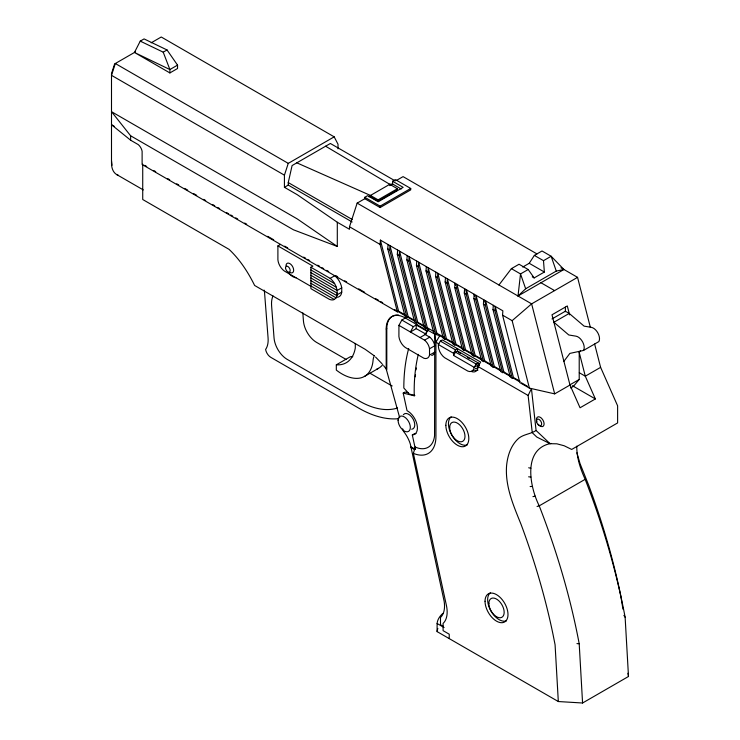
<?xml version="1.0" encoding="UTF-8"?>
<svg xmlns="http://www.w3.org/2000/svg" width="740" height="740" viewBox="0 0 740 740"><rect width="100%" height="100%" fill="white"/><g stroke="black" fill="none" stroke-linecap="round" stroke-linejoin="round"><path stroke-width="1.11" d="M427.822 330.974L405.317 317.978L401.848 320.032L398.934 325.369L398.906 336.506A10.249 5.911 60 0 0 405.206 347.43L424.029 358.299A10.462 6.04 60 0 0 429.524 355.126L434.722 352.12A10.462 6.04 60 0 1 431.707 355.459M405.298 315.046L398.601 311.179L397.38 311.892L380.092 244.431L380.397 240.112L502.867 310.818L502.562 315.138L519.85 382.599L529.415 388.121L554.676 393.865L569.985 385.031L551.994 314.796L567.303 305.953L569.587 314.87M414.872 320.577L408.175 316.711L406.945 317.414L405.03 316.313L387.751 248.844L388.047 244.533M406.945 317.414L389.666 249.954L389.962 245.634L408.175 316.711M424.436 326.1L417.739 322.233L416.518 322.936L414.604 321.835L397.315 254.375L397.621 250.055M416.518 322.936L399.23 255.476L399.535 251.165L417.739 322.233M434.01 331.622L427.304 327.755L426.083 328.458L424.168 327.358L406.889 259.897L407.185 255.578M426.083 328.458L408.804 260.998L409.1 256.688L427.304 327.755M443.575 337.144L436.878 333.278L435.647 333.99L433.742 332.88L416.454 265.42L416.759 261.109M435.647 333.99L418.368 266.52L418.664 262.21L436.878 333.278M453.139 342.666L446.442 338.8L445.221 339.512L443.306 338.402L426.018 270.942L426.323 266.631M445.221 339.512L427.933 272.052L428.238 267.732L446.442 338.8M461.751 347.643L456.016 344.331L454.786 345.034L452.871 343.934L435.592 276.464L435.888 272.154M454.786 345.034L437.507 277.574L437.803 273.254L456.016 344.331M472.277 353.72L465.58 349.854L464.359 350.557L462.445 349.456L445.156 281.996L445.462 277.676M464.359 350.557L447.071 283.096L447.376 278.786L465.58 349.854M481.842 359.242L475.145 355.376L473.924 356.079L472.009 354.978L454.73 287.518L455.026 283.198L455.6 285.418M473.924 356.079L456.636 288.618L456.941 284.308L475.145 355.376M491.416 364.764L484.719 360.898L483.488 361.61L481.574 360.5L464.295 293.04L464.591 288.729L465.164 290.95M483.488 361.61L466.209 294.141L466.505 289.83L484.719 360.898M500.98 370.287L494.283 366.42L493.062 367.132L491.147 366.022L473.859 298.562L474.164 294.252L474.729 296.472M493.062 367.132L475.774 299.672L476.079 295.353L494.283 366.42M510.554 375.818L503.848 371.952L502.627 372.655L500.712 371.554L483.433 304.085L483.729 299.774L484.302 301.994M502.627 372.655L485.348 305.195L485.644 300.875L503.848 371.952M520.118 381.341L513.421 377.474L512.191 378.177L510.286 377.076L492.997 309.607L493.303 305.296M512.191 378.177L494.912 310.717L495.208 306.406L513.421 377.474M534.354 255.402L542.013 250.98L551.143 256.253L563.936 269.489L518.009 296L520.525 273.93L528.184 269.517L534.16 277.925L544.363 272.033L543.493 260.674L534.354 255.402L529.22 263.292L522.727 267.038M442.807 613.442A35.492 20.489 0 0 0 437.109 623.487L437.109 631.618L558.321 701.538L582.574 703L579.198 643.726A533.133 307.803 60 0 0 539.229 505.846C529.766 487.087 522.292 448.856 551.087 443.408M336.968 295.686L337.144 290.478L336.275 287.139A12.488 7.215 60 0 0 334.721 283.818L334.073 282.772A12.488 7.215 60 0 0 330.17 278.388L310.92 267.279L310.92 288.665L329.328 299.293A12.774 7.372 60 0 0 333.832 299.691L335.812 298.285L336.968 295.686L310.92 280.645M352.157 221.982L288.258 185.093L288.258 182.567L292.087 165.566L330.364 143.477L395.253 180.939M408.702 348.54L407.953 351.334A197.71 114.154 60 0 0 403.827 386.419L403.827 388.01L409.34 394.087L414.863 395.447L414.252 395.798L403.207 393.079L407.037 410.691A13.866 8.011 60 0 1 417.036 424.64A13.866 8.011 60 0 1 412.31 434.972L415.353 448.949M449.236 638.565L449.236 634.208L443.094 630.656L443.094 623.404A27.537 15.901 60 0 0 446.405 605.376L413.382 453.361L415.242 447.117L418.082 448.107A31.45 18.158 60 0 0 434.556 435.832L434.722 334.156L427.452 329.966L425.232 334.545L429.746 337.153A8.621 4.976 60 0 1 434.722 345.774L429.524 348.781L429.524 355.126M401.228 188.978L392.589 183.992L392.589 181.254L395.419 179.626L410.728 188.46L410.728 189.875L380.11 207.552L364.802 198.718L357.152 203.13L349.493 226.764L349.493 229.289L337.301 222.25L297.304 194.731L284.428 187.303L284.428 175.177L288.258 163.364L334.184 136.845L338.014 144.235L338.014 148.851M550.079 443.695L536.805 437.053L532.254 432.697L528.129 395.465L531.44 388.583L536.084 430.486L550.079 443.695L556.869 443.815L564.158 445.757L571.687 449.448L617.613 422.929L617.613 405.825L600.612 367.355L594.627 344.017M426.296 333.167L427.211 331.326L416.232 324.989L416.232 328.643L425.842 334.082M428.284 330.049L428.682 329.254L416.685 322.325M134.458 52.466L140.249 41.126L144.078 38.915L167.037 49.959L177.544 65.129L177.544 68.506L169.895 72.927L134.458 52.466L169.895 69.551L177.544 65.129M443.251 626.327L440.494 624.736L440.494 617.484A27.778 16.04 60 0 0 444.167 601.435L410.284 443.917A23.19 13.385 60 0 0 403.411 431.207L402.671 428.839M416.842 324.629L413.327 326.664L410.413 332.001L416.232 328.643M477.42 363.192L479.418 364.339L474.21 367.345A10.693 6.17 60 0 1 467.846 371.101L444.509 357.624A10.212 5.902 60 0 1 438.385 346.662L438.385 344.544L440.374 341.094L442.363 339.947L480.639 362.064L478.04 366.55A11.285 6.512 60 0 1 471.232 371.452M478.188 362.924L476.199 364.071L474.21 367.345L453.537 355.413L453.537 353.285L455.526 349.844L457.514 348.688L457.514 350.991L478.188 362.924L478.188 365.042M481.62 359.816L439.764 335.655L435.934 342.241L435.934 436.572A36.852 21.275 60 0 1 413.382 453.361M453.537 355.413L455.526 352.138L457.514 350.991M563.908 361.296L569.865 353.406L583.527 350.446L598.836 341.603A8.686 5.014 60 0 0 598.003 333.204A8.686 5.014 60 0 0 591.316 327.339L584.101 326.137L569.217 313.427L565.388 311.216L551.994 318.949M580.539 350.704L579.216 352.462L579.216 379.454L573.472 386.308L570.605 387.964M498.945 284.993L511.396 268.657L519.045 264.236L528.184 269.517M369.057 196.923L370.472 195.443L389.758 184.306L392.589 183.992L389.758 185.629L389.758 184.306L325.609 146.215M518.009 296L525.659 288.757L556.277 271.081L563.936 269.489M529.415 388.121L512.135 320.661L531.625 303.863L577.552 277.352L590.363 327.348M135.383 51.93L114.635 63.908L111.5 73.602L111.5 163.031A25.243 14.578 -60 0 0 118.474 175.343M151.191 42.809L161.246 37L334.184 136.845M140.249 41.126L163.216 52.17L167.037 49.959M284.428 187.303L288.258 185.093M310.939 286.38L284.419 271.071A10.277 5.929 60 0 1 277.898 259.777L277.898 245.911L280.506 244.413M364.802 198.718L364.802 197.303L367.632 195.665L378.196 201.761L403.152 187.359L392.589 181.254M396.381 180.486L403.078 176.62L536.962 253.913M370.472 195.443L378.121 199.865L397.408 188.728L397.408 190.041L378.121 201.178L370.472 196.766L370.472 195.443L296.832 162.828M364.802 197.303L380.11 206.136L410.728 188.46M310.92 267.279L312.909 266.123L277.898 245.911M330.17 278.388L334.757 275.733A12.488 7.215 60 0 1 341.741 287.832L341.741 292.124A12.774 7.372 60 0 1 336.756 297.295M341.741 287.832L337.144 290.478L310.92 275.298M337.144 294.779L341.741 292.124M399.73 417.869L386.188 368.927L386.188 329.022L386.798 328.671A27.066 15.623 60 0 1 398.61 315.074M374.496 355.552A17.631 10.184 60 0 0 373.089 360.204A41.967 24.235 60 0 1 358.891 378.242A46.259 26.705 60 0 1 336.321 370.102L336.321 364.82L350.409 356.689A46.01 26.566 60 0 0 352.795 356.717M543.493 260.674L551.143 256.253L556.277 271.081M427.452 329.966L428.682 329.254M426.601 331.677L427.211 331.326M420.024 337.542L425.842 334.184M398.934 325.369L424.538 340.16L429.746 337.153M364.367 376.484L378.445 368.354M403.207 393.079L405.048 392.024L408.36 392.838M569.217 313.427L553.909 322.261L568.792 334.98L576.007 336.173A8.686 5.014 60 0 1 582.695 342.046A8.686 5.014 60 0 1 583.527 350.446M472.092 370.953L473.831 369.954A11.285 6.512 60 0 0 477.966 370.111M412.31 434.972L414.15 433.908A13.866 8.011 60 0 0 415.954 433.492M569.652 384.976L579.216 379.454M600.612 367.355L585.294 376.188L579.327 372.747M536.084 430.486C530.192 434.436 522.486 434.13 517.352 439.569C510.517 446.507 507.566 456.016 506.595 465.497C504.939 486.254 513.486 505.54 521.034 524.318A514.235 296.897 60 0 1 553.196 635.262L555.083 644.817L558.321 701.538M579.013 351.667L585.294 376.188L595.358 398.943L580.049 407.777L569.985 385.031M576.784 446.155C576.627 457.709 580.428 468.92 585.155 479.326L539.229 505.846L537.055 506.474M582.574 703L628.501 676.48L625.124 617.216A533.133 307.803 60 0 0 585.155 479.326M532.92 496.651L535.159 496.151M530.127 486.55L532.337 486.439M576.941 643.606L579.198 643.726M528.619 476.81L530.885 477.041M528.684 467.773L530.83 468.291M439.764 335.655L434.722 334.156L435.934 342.241L438.811 343.897M337.301 246.466L293.475 229.807L130.629 135.79L111.5 111.675L297.304 218.957L337.301 246.466L337.301 222.25M560.938 267.76L577.552 277.352M529.22 263.292L544.363 272.033M389.758 184.306L397.408 188.728M532.264 276.834L534.16 277.925M540.968 282.745L554.584 290.607M511.396 268.657L520.525 273.93L525.659 288.757M288.258 163.364L115.32 63.52L111.5 75.332L284.428 175.177M357.152 203.13L531.625 303.863L554.676 393.865M288.258 182.567L352.157 219.456M349.493 226.764L380.092 244.431M387.751 248.844L389.666 249.954M397.315 254.375L399.23 255.476M406.889 259.897L408.804 260.998M416.454 265.42L418.368 266.52M426.018 270.942L427.933 272.052M435.592 276.464L437.507 277.574M445.156 281.996L447.071 283.096M454.73 287.518L456.636 288.618M464.295 293.04L466.209 294.141M473.859 298.562L475.774 299.672M483.433 304.085L485.348 305.195M492.997 309.607L494.912 310.717M502.562 315.138L512.135 320.661M572.381 385.679L595.358 398.943M114.487 126.466L111.5 124.736L130.629 140.212L138.287 144.624A7.354 4.246 60 0 1 142.117 151.256L142.117 164.511L397.38 311.892M144.726 165.316L146.724 166.472M153.726 170.505L155.724 171.662M167.721 178.59L169.719 179.746M176.721 183.788L178.719 184.945M184.722 188.404L187.72 190.134M193.714 193.603L196.72 195.332M203.713 199.375L205.711 200.531M212.713 204.564L214.711 205.72M217.717 207.45L219.715 208.606M226.708 212.648L228.715 213.804M230.714 214.961L232.712 216.117M235.709 217.847L237.707 219.003M244.709 223.036L246.707 224.192M267.704 236.319L273.707 239.779M284.706 246.133L287.703 247.863M303.696 257.094L305.703 258.251M307.701 259.407L309.699 260.563M317.7 265.179L319.699 266.335M321.697 267.492L323.695 268.639M326.692 270.377L328.699 271.534M335.692 275.567L337.69 276.723M344.692 280.765L346.69 281.921M358.687 288.85L364.69 292.309M375.689 298.664L378.686 300.394M380.684 301.55L382.691 302.697M394.688 309.625L404.688 315.397M407.685 317.136L414.678 321.169M483.609 360.963L491.582 365.569M493.571 366.716L500.545 370.749M502.543 371.896L510.517 376.503M512.505 377.65L519.48 381.683M521.478 382.83L527.454 386.28M440.374 341.094L455.526 349.844M458.513 352.277L460.511 353.424M467.477 357.448L469.465 358.595M401.848 320.032L413.327 326.664M455.526 352.138L476.199 364.071M310.92 269.952L334.6 283.624M478.04 366.55L528.129 395.465M438.385 344.544L453.537 353.285M310.92 272.625L336.275 287.259M310.92 277.972L337.144 293.114M310.92 283.318L336.099 297.859M310.92 285.992L334.286 299.478M116.726 174.585L143.292 189.921M346.126 359.455L316.248 342.204A18.703 10.795 60 0 1 303.437 320.938L302.827 312.891M370.037 373.256L388.963 384.19A87.348 50.431 60 0 0 392.2 385.956M411.061 446.904L414.927 449.134M410.774 447.441L414.446 449.569M437.109 623.487L444.093 627.52M373.829 355.496L365.162 349.299L254.634 285.474C248.104 272.181 239.889 259.574 229.067 249.362L142.728 199.513L142.728 164.16M375.532 357.004L382.062 363.775M383.607 365.643L386.188 368.927M623.885 615.365L625.124 617.216M163.216 52.17L169.895 69.551L169.895 72.927M576.895 452.788L580.021 463.573L588.698 485.255A514.235 296.897 60 0 1 620.86 596.199L622.941 609.159M380.397 240.112L398.601 311.179M627.927 673.252L628.501 676.48M415.242 447.117L415.538 449.014M111.5 160.672L112.055 165.251M565.388 307.146L565.388 311.743M386.798 328.671L386.798 369.602M380.11 206.136L380.11 207.552M378.121 199.865L378.121 201.178M355.293 343.443L355.293 348.022A46.01 26.566 60 0 1 336.321 364.82M130.629 135.79L130.629 140.212M273.023 295.907A26.982 15.577 60 0 0 271.599 305.694L274.041 337.912A18.703 10.795 60 0 0 286.852 359.178L359.566 401.154A87.348 50.431 60 0 0 395.956 408.471A35.446 20.461 60 0 0 397.519 407.944M398.425 418.701A110.945 64.056 60 0 1 358.9 408.212L270.868 357.392A7.613 4.394 60 0 1 265.604 349.447A26.557 15.336 60 0 0 268.074 337.921L264.495 291.856A49.848 28.786 60 0 0 264.06 290.089M382.784 364.607A41.967 24.235 60 0 1 376.734 369.168M437.109 631.618A35.492 20.489 0 0 1 437.849 628.445M386.188 329.022A27.066 15.623 60 0 1 405.317 317.978M296.028 277.815A13.154 7.594 60 0 1 288.175 272.598M414.252 395.798A197.71 114.154 60 0 1 418.322 354.368M415.334 376.808A197.71 114.154 60 0 1 415.501 374.81M416.037 369.898A197.71 114.154 60 0 1 416.287 367.956M536.879 421.791A5.411 3.127 60 0 1 539.774 417.036A5.411 3.127 60 0 1 544.011 424.815A5.411 3.127 60 0 1 538.221 424.251M478.308 367.179A10.693 6.17 60 0 1 475.358 368.566M479.261 365.162A10.693 6.17 60 0 1 479.021 365.921M424.538 340.16A8.621 4.976 60 0 1 429.524 348.781M403.356 414.752A8.658 5.004 60 0 1 412.985 418.849A8.658 5.004 60 0 1 411.718 429.237M286.01 265.808A5.411 3.127 60 0 1 289.839 263.597A5.411 3.127 60 0 1 293.66 270.22A5.411 3.127 60 0 1 289.839 272.431M467.319 444.851A16.234 9.37 60 0 1 451.816 435.12A16.234 9.37 60 0 1 451.141 416.833M506.502 620.814A16.234 9.37 60 0 1 490.999 611.083A16.234 9.37 60 0 1 490.324 592.796M445.85 425.306A16.234 9.37 60 0 0 463.074 446.729A16.234 9.37 60 0 0 463.074 423.77A16.234 9.37 60 0 0 445.85 425.306M536.509 421.606A3.682 2.127 60 0 0 540.811 425.648A3.682 2.127 60 0 0 539.83 419.996A3.682 2.127 60 0 0 536.509 421.606M398.092 420.375A8.658 5.004 60 0 0 407.278 431.799A8.658 5.004 60 0 0 407.278 419.552A8.658 5.004 60 0 0 398.092 420.375M485.033 601.269A16.234 9.37 60 0 0 502.257 622.692A16.234 9.37 60 0 0 502.257 599.733A16.234 9.37 60 0 0 485.033 601.269M285.52 267.825A3.293 1.896 60 0 0 289.007 272.163A3.293 1.896 60 0 0 289.007 267.51A3.293 1.896 60 0 0 285.52 267.825M449.68 427.517A10.822 6.253 60 0 0 461.159 441.799A10.822 6.253 60 0 0 461.159 426.49A10.822 6.253 60 0 0 449.68 427.517M488.863 603.479A10.822 6.253 60 0 0 500.342 617.761A10.822 6.253 60 0 0 500.342 602.452A10.822 6.253 60 0 0 488.863 603.479"/></g></svg>
